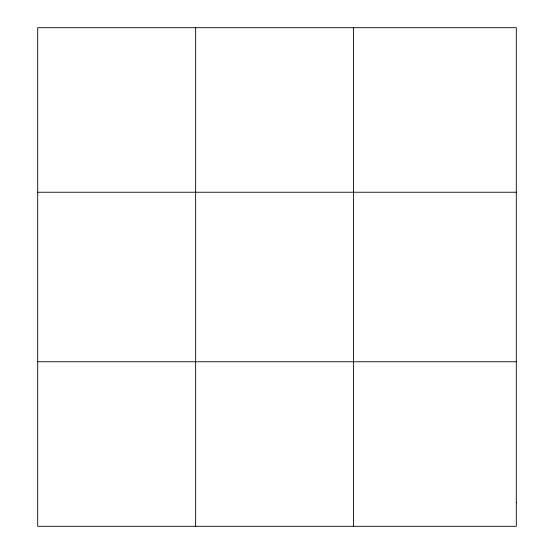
<?xml version="1.0" encoding="UTF-8"?>
<svg xmlns="http://www.w3.org/2000/svg" width="554" height="554" viewBox="0 0 554 554"><rect width="100%" height="100%" fill="white"/><g stroke="black" fill="none" stroke-linecap="round" stroke-linejoin="round"><path stroke-width="0.83" d="M195.638 526.3L195.638 27.7M353.577 526.3L353.577 27.7M37.7 192.238L516.3 192.238M37.7 361.762L516.3 361.762M516.3 502.797L516.3 526.3L37.7 526.3L37.7 27.7L516.3 27.7L516.3 502.797"/></g></svg>
